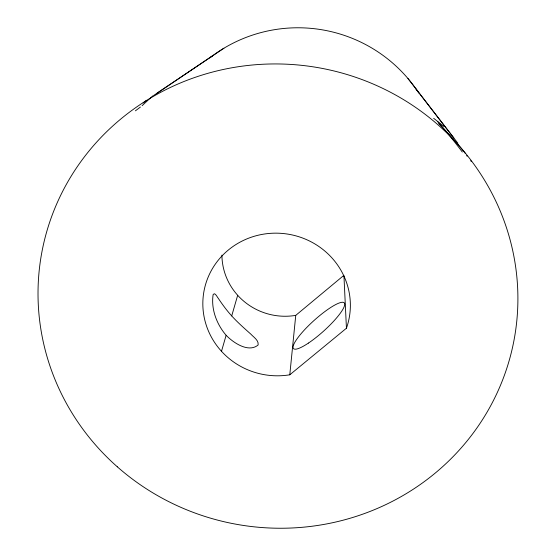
<?xml version="1.0" encoding="UTF-8"?>
<svg xmlns="http://www.w3.org/2000/svg" width="556" height="556" viewBox="0 0 556 556"><rect width="100%" height="100%" fill="white"/><g stroke="black" fill="none" stroke-linecap="round" stroke-linejoin="round"><path stroke-width="0.83" d="M289.787 374.8L346.437 328.228A73.837 71.258 9.2 0 0 288.272 234.187A73.837 71.258 9.2 0 0 202.836 304.424A73.837 71.258 9.2 0 0 289.787 374.8L295.75 315.37L343.921 275.317M221.496 351.302L226.125 335.275C216.708 324.322 210.877 309.066 213.136 294.576C214.963 291.615 217.25 297.384 218.445 298.558C222.171 304.174 226.153 309.623 230.608 314.682C236.773 321.695 243.813 327.866 250.77 334.073C253.557 337.179 258.832 340.196 258.151 344.97C248.518 353.109 233.235 342.704 226.125 335.275M231.713 315.919L237.676 295.278M154.019 95.236L212.691 55.704M157.091 93.158L223.901 48.233M407.958 78.521L453.856 138.027M415.93 88.828L457.935 143.302M343.962 276.186L346.437 328.228M209.925 57.796A143.163 141.446 9.2 0 1 418.758 93.005M295.75 315.37A62.71 61.049 9.2 0 1 221.92 255.121M142.114 105.703A35.077 1.439 -44.5 0 1 153.22 95.569M146.492 100.309A35.132 0.994 -38 0 1 143.128 103.034M135.421 110.832A35.125 2.912 -38.4 0 1 140.411 107.058M433.652 118.31A35.32 1.237 40 0 1 443.883 126.469M438.656 123.578A35.25 3.1 48.2 0 1 465.518 153.664M471.217 161.386A35.271 1.265 54 0 1 470.675 160.719M467.116 156.208A35.271 1.265 54 0 1 466.609 155.555M437.753 121.736A35.264 2.293 51.3 0 1 462.314 152.038M117.295 466.797A240.143 231.935 9.2 0 0 512.625 346.993A240.143 231.935 9.2 0 0 203.962 74.483A240.143 231.935 9.2 0 0 117.295 466.797M308.427 343.08A34.159 7.152 -42 0 0 344.588 303.388A34.159 7.152 -42 0 0 303.673 330.744A34.159 7.152 -42 0 0 308.427 343.08"/></g></svg>
